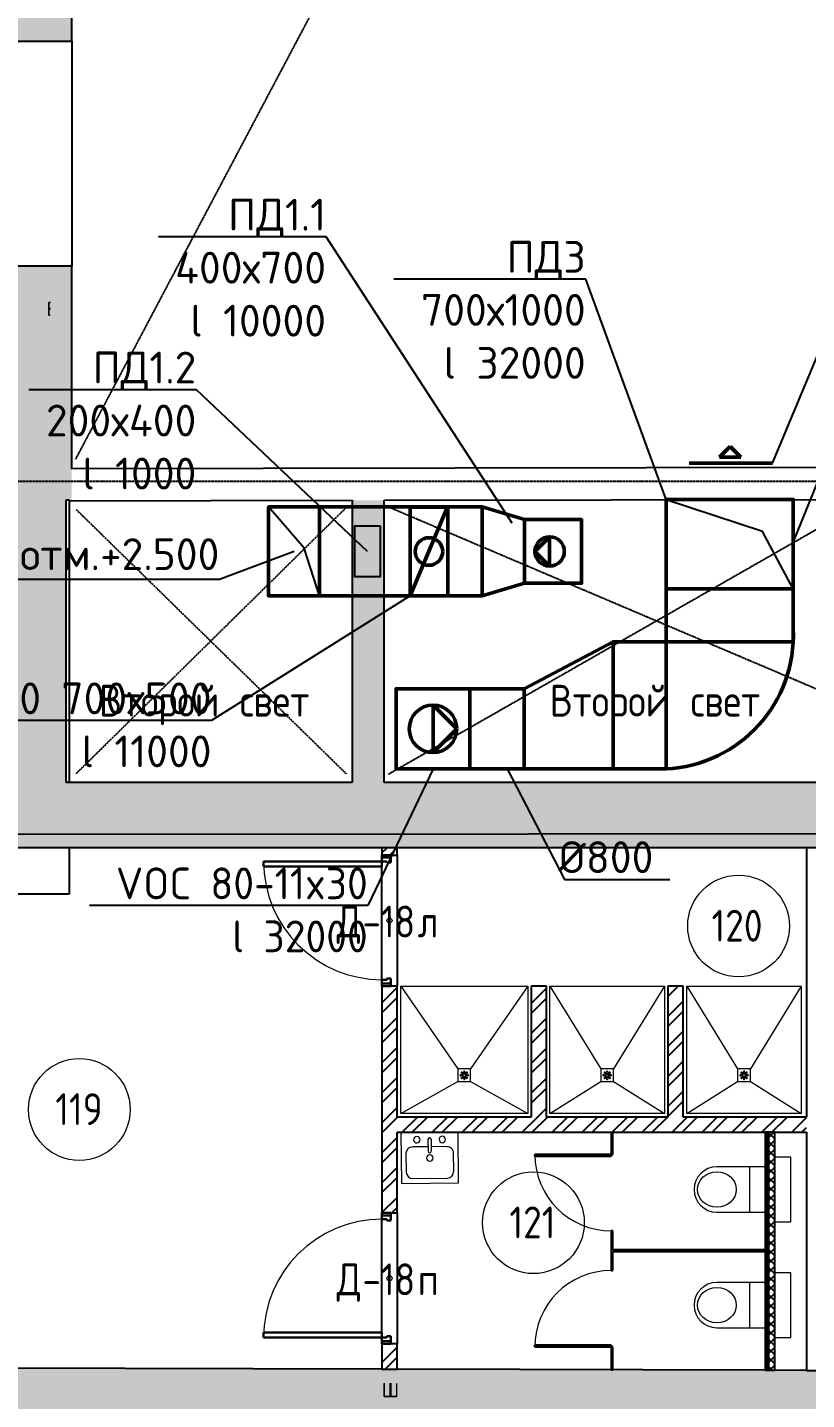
# Model space of a CAD drawing. Header units: millimetres. Extents: x -33838 to 476301, y -41806 to 120107.
# Drawn here: x 18618 to 24746, y 13336 to 24124 of the extents above; entities that cross this region are included whole.
import ezdxf
from ezdxf import colors
from ezdxf.entities.mleader import LeaderData, LeaderLine
from ezdxf.math import Vec2, Vec3

# ---------------------------------------------------------------- set-up
doc = ezdxf.new("R2010")
doc.units = ezdxf.units.MM
for name, pattern in [('ADSK_Линия сетки', [25, 20, -2.5, 0, -2.5]), ('ADSK_Сверху', [4.5, 3, -1.5]), ('ADSK_Снесено', [4.5, 3, -1.5])]:
    doc.linetypes.add(name, pattern=pattern)
for name, color, linetype, lineweight in [('Аннотация', 7, 'Continuous', 9), ('Двери', 251, 'Continuous', 18), ('Каркас', 7, 'Continuous', 18), ('Марки дверей', 7, 'Continuous', 20), ('Марки помещений', 7, 'Continuous', 20), ('ПОДПОР', 1, 'Continuous', 50), ('Сантехника', 251, 'Continuous', 18), ('Сантехническое оборудование', 251, 'Continuous', 9)]:
    doc.layers.add(name, color=color, linetype=linetype, lineweight=lineweight)
for name, color, linetype, lineweight, true_color in [('Линии', 7, 'Continuous', 9, 0x00a600), ('Обобщенные модели', 5, 'Continuous', 18, 0x0000ff), ('Стены внутренние', 5, 'Continuous', 18, 0x0000ff), ('Стены наружные', 1, 'ADSK_Снесено', 18, 0xff0000), ('Стены штриховка', 5, 'Continuous', 18, 0x0000ff)]:
    doc.layers.add(name, color=color, linetype=linetype, lineweight=lineweight, true_color=true_color)
doc.styles.add('GOST Common_2', font='GOST Common_0.ttf', dxfattribs={"width": 0.9, "height": 250})
doc.styles.add('ISOCPEUR', font='isocpeur.ttf', dxfattribs={"height": 250})
pattern_1 = [(45, (0, 0), (-117.8655, 117.8655), []), (45, (78.58, 0), (-117.8655, 117.8655), [])]
pattern_2 = [(45, (0, 0), (-70.71068, 70.71068), [])]

# ---------------------------------------------------------------- blocks, each defined once
blk = doc.blocks.new('Типовая двутавровая балка _АСТО 20-93_ Балки - 100х200мм-838559-01 План 1-го этажа маркировочный')
at = {"layer": 'Каркас', "color": 253, "linetype": 'ADSK_Сверху', "true_color": 0xaaaaaa}
for p, q in [((-6104, 50), (-6104, -50)), ((-6104, 50), (-6091, 50)), ((-6091, 3), (-6104, 3)), ((-6091, -3), (-6104, -3)), ((-6104, -50), (-6092, -50))]:
    blk.add_line(p, q, dxfattribs=at)
at = {"layer": 'Каркас', "color": 9, "linetype": 'ADSK_Сверху', "true_color": 0xb9b9b9}
for p, q in [((-6104, 3), (-6104, 50)), ((-6104, 50), (-6091, 50)), ((-6104, -50), (-6104, -3)), ((-6104, -50), (-6092, -50))]:
    blk.add_line(p, q, dxfattribs=at)
at = {"layer": 'Каркас', "color": 253, "linetype": 'ADSK_Сверху', "true_color": 0xb2b2b2}
for p, q in [((-6104, 50), (-6104, 15)), ((-6104, 15), (-6104, 50)), ((-6091, 50), (-6104, 50)), ((-6104, 50), (-6091, 50)), ((-6104, 3), (-6104, 15)), ((-6104, 3), (-6104, 15)), ((-6104, -3), (-6104, 3)), ((-6104, -15), (-6104, -3)), ((-6104, -15), (-6104, -3)), ((-6104, -50), (-6104, -15)), ((-6104, -15), (-6104, -50)), ((-6104, -50), (-6092, -50)), ((-6104, -50), (-6092, -50))]:
    blk.add_line(p, q, dxfattribs=at)
blk = doc.blocks.new('Типовая двутавровая балка _АСТО 20-93_ Балки - 100х200мм-839460-01 План 1-го этажа маркировочный')
at = {"layer": 'Каркас', "color": 253, "linetype": 'ADSK_Сверху', "true_color": 0xaaaaaa}
for p, q in [((-2170, 50), (-2170, -50)), ((-2170, 50), (-2065, 50)), ((-2065, 3), (-2170, 3)), ((-2065, -3), (-2170, -3)), ((-2170, -50), (-2065, -50))]:
    blk.add_line(p, q, dxfattribs=at)
at = {"layer": 'Каркас', "color": 9, "linetype": 'ADSK_Сверху', "true_color": 0xb9b9b9}
for p, q in [((-2170, 3), (-2170, 50)), ((-2170, 50), (-2065, 50)), ((-2170, -50), (-2170, -3)), ((-2170, -50), (-2065, -50))]:
    blk.add_line(p, q, dxfattribs=at)
at = {"layer": 'Каркас', "color": 253, "linetype": 'ADSK_Сверху', "true_color": 0xb2b2b2}
for p, q in [((-2170, 50), (-2170, 15)), ((-2170, 15), (-2170, 50)), ((-2065, 50), (-2170, 50)), ((-2170, 50), (-2065, 50)), ((-2170, 3), (-2170, 15)), ((-2170, 3), (-2170, 15)), ((-2170, -3), (-2170, 3)), ((-2170, -15), (-2170, -3)), ((-2170, -15), (-2170, -3)), ((-2170, -50), (-2170, -15)), ((-2170, -15), (-2170, -50)), ((-2170, -50), (-2065, -50)), ((-2170, -50), (-2065, -50))]:
    blk.add_line(p, q, dxfattribs=at)
blk = doc.blocks.new('AC_Дверь_Однопольная - Д-18п 1030х2200h-2319666-01 План 1-го этажа маркировочный')
at = {"layer": 'Двери', "lineweight": 30}
for p, q in [((-465, 990), (-425, 990)), ((-465, 60), (-465, 990)), ((-425, 990), (-425, 60)), ((-515, 60), (-495, 60)), ((-515, -10), (-515, 60)), ((-495, 60), (-465, 60)), ((-495, -10), (-495, 60)), ((-495, 60), (-495, -10)), ((-425, 60), (-465, 60)), ((-465, 60), (-465, 20)), ((-465, 20), (-455, 20)), ((-455, 20), (-455, -10)), ((455, 20), (465, 20)), ((455, -10), (455, 20)), ((465, 60), (495, 60)), ((465, 20), (465, 60)), ((495, 60), (495, -10)), ((495, 60), (515, 60)), ((495, -10), (495, 60)), ((515, 60), (515, -10)), ((-495, -10), (-515, -10)), ((-455, -10), (-495, -10)), ((495, -10), (455, -10)), ((515, -10), (495, -10))]:
    blk.add_line(p, q, dxfattribs=at)
at = {"layer": 'Двери'}
blk.add_arc((-465, 60), 930, 0, 90, dxfattribs=at)
blk = doc.blocks.new('AC_Дверь_Однопольная - Д-18л 1030х2200h-2319665-01 План 1-го этажа маркировочный')
at = {"layer": 'Двери', "lineweight": 30}
for p, q in [((465, 990), (425, 990)), ((425, 990), (425, 60)), ((465, 60), (465, 990)), ((-495, 60), (-515, 60)), ((-515, 60), (-515, -10)), ((-465, 60), (-495, 60)), ((-495, 60), (-495, -10)), ((-495, -10), (-495, 60)), ((-465, 20), (-465, 60)), ((-455, 20), (-465, 20)), ((-455, -10), (-455, 20)), ((425, 60), (465, 60)), ((465, 20), (455, 20)), ((455, 20), (455, -10)), ((495, 60), (465, 60)), ((465, 60), (465, 20)), ((495, -10), (495, 60)), ((515, 60), (495, 60)), ((495, 60), (495, -10)), ((515, -10), (515, 60)), ((-515, -10), (-495, -10)), ((-495, -10), (-455, -10)), ((455, -10), (495, -10)), ((495, -10), (515, -10))]:
    blk.add_line(p, q, dxfattribs=at)
at = {"layer": 'Двери'}
blk.add_arc((465, 60), 930, 90, 180, dxfattribs=at)
blk = doc.blocks.new('Туалет подвесной-Moderna R-Laufen - 000 White-2284892-01 План 1-го этажа маркировочный')
at = {"layer": 'Обобщенные модели'}
for p, q in [((-53, 419), (-53, 47)), ((303, 47), (303, 419)), ((-43, 158), (293, 158))]:
    blk.add_line(p, q, dxfattribs=at)
for centre, radius, start, end in [((125, 419), 178, 360, 180), ((-43, 168), 9.89, 180, 270), ((293, 168), 9.89, 270, 360), ((-43, 47), 9.89, 180, 270), ((293, 47), 9.89, 270, 360)]:
    blk.add_arc(centre, radius, start, end, dxfattribs=at)
blk.add_ellipse((125, 418), major_axis=(0, 152), ratio=0.916517, dxfattribs=at)
at = {"layer": 'Сантехника'}
for p, q in [((-130, -38), (-130, -163)), ((380, -163), (380, -38)), ((-130, -163), (380, -163))]:
    blk.add_line(p, q, dxfattribs=at)
blk = doc.blocks.new('Дверь-Одинарная-Панель - 600 x 2150 мм с_у-1872435-01 План 1-го этажа маркировочный')
at = {"layer": 'Двери', "lineweight": 30}
for p, q in [((300, 606), (288, 606)), ((288, 606), (288, 6)), ((300, 6), (300, 606)), ((288, 6), (300, 6))]:
    blk.add_line(p, q, dxfattribs=at)
at = {"layer": 'Двери'}
blk.add_arc((300, 6), 600, 90, 180, dxfattribs=at)
blk = doc.blocks.new('Дверь-Одинарная-Панель - 600 x 2150 мм с_у-1872436-01 План 1-го этажа маркировочный')
at = {"layer": 'Двери', "lineweight": 30}
for p, q in [((288, -6), (300, -6)), ((288, -606), (288, -6)), ((300, -6), (300, -606)), ((300, -606), (288, -606))]:
    blk.add_line(p, q, dxfattribs=at)
at = {"layer": 'Двери'}
blk.add_arc((300, -6), 600, 180, 270, dxfattribs=at)
blk = doc.blocks.new('4-slope_shower_with_drain_2858 - 4-slope_shower_with_drain_2858-2158050-01 План 1-го этажа маркировочный')
at = {"layer": 'Сантехническое оборудование'}
for p, q in [((-450, -300), (-450, 700)), ((-450, 700), (450, 700)), ((-450, 700), (-50, 50)), ((450, 700), (50, 50)), ((450, 700), (450, -300)), ((50, 50), (-50, 50)), ((-50, 50), (-50, -50)), ((-28, 5), (-11, 2)), ((-9, 6), (-23, 16)), ((-16, 23), (-6, 9)), ((-2, 11), (-5, 28)), ((5, 28), (2, 11)), ((6, 9), (16, 23)), ((23, 16), (9, 6)), ((11, 2), (28, 5)), ((50, -50), (50, 50)), ((-450, -300), (-50, -50)), ((-50, -50), (50, -50)), ((-11, -2), (-28, -5)), ((-23, -16), (-9, -6)), ((-6, -9), (-16, -23)), ((-5, -28), (-2, -11)), ((2, -11), (5, -28)), ((16, -23), (6, -9)), ((9, -6), (23, -16)), ((28, -5), (11, -2)), ((50, -50), (450, -300)), ((450, -300), (-450, -300))]:
    blk.add_line(p, q, dxfattribs=at)
for centre, radius, start, end in [((-29, 0), 5, 80, 280), ((-20, 20), 5, 35, 235), ((-12, 0), 2.19, 297.4259, 62.5741), ((-12, 0), 2.19, 6.9527, 62.5741), ((-8, 8), 2.19, 252.4259, 17.5741), ((-8, 8), 2.19, 252.4259, 294.142), ((-8, 8), 2.19, 335.858, 17.5741), ((0, 29), 5, 350, 190), ((0, 12), 2.19, 207.4259, 332.5741), ((0, 12), 2.19, 207.4259, 332.5741), ((8, 8), 2.19, 162.4259, 287.5741), ((8, 8), 2.19, 162.4259, 204.142), ((8, 8), 2.19, 231.9527, 287.5741), ((12, 0), 2.19, 117.4259, 242.5741), ((12, 0), 2.19, 117.4259, 173.0473), ((20, 20), 5, 305, 145), ((29, 0), 5, 260, 100), ((-20, -20), 5, 125, 325), ((-12, 0), 2.19, 297.4259, 353.0473), ((-8, -8), 2.19, 342.4259, 107.5741), ((-8, -8), 2.19, 65.858, 107.5741), ((-8, -8), 2.19, 342.4259, 38.0473), ((0, -29), 5, 170, 10), ((0, -12), 2.19, 27.4259, 152.5741), ((0, -12), 2.19, 27.4259, 152.5741), ((8, -8), 2.19, 72.4259, 197.5741), ((8, -8), 2.19, 155.858, 197.5741), ((8, -8), 2.19, 72.4259, 114.142), ((12, 0), 2.19, 186.9527, 242.5741), ((20, -20), 5, 215, 55)]:
    blk.add_arc(centre, radius, start, end, dxfattribs=at)
blk = doc.blocks.new('4-slope_shower_with_drain_2858 - 4-slope_shower_with_drain_2858-V218-01 План 1-го этажа маркировочный')
at = {"layer": 'Сантехническое оборудование'}
for p, q in [((-450, -300), (-450, 700)), ((-450, 700), (450, 700)), ((-450, 700), (-50, 50)), ((450, 700), (50, 50)), ((450, 700), (450, -300)), ((50, 50), (-50, 50)), ((-50, 50), (-50, -50)), ((-28, 5), (-11, 2)), ((-9, 6), (-23, 16)), ((-16, 23), (-6, 9)), ((-2, 11), (-5, 28)), ((5, 28), (2, 11)), ((6, 9), (16, 23)), ((23, 16), (9, 6)), ((11, 2), (28, 5)), ((50, -50), (50, 50)), ((-450, -300), (-50, -50)), ((-50, -50), (50, -50)), ((-11, -2), (-28, -5)), ((-23, -16), (-9, -6)), ((-6, -9), (-16, -23)), ((-5, -28), (-2, -11)), ((2, -11), (5, -28)), ((16, -23), (6, -9)), ((9, -6), (23, -16)), ((28, -5), (11, -2)), ((50, -50), (450, -300)), ((450, -300), (-450, -300))]:
    blk.add_line(p, q, dxfattribs=at)
for centre, radius, start, end in [((-29, 0), 5, 80, 280), ((-20, 20), 5, 35, 235), ((-12, 0), 2.19, 297.4259, 62.5741), ((-12, 0), 2.19, 6.9527, 62.5741), ((-8, 8), 2.19, 252.4259, 17.5741), ((-8, 8), 2.19, 252.4259, 294.142), ((-8, 8), 2.19, 335.858, 17.5741), ((0, 29), 5, 350, 190), ((0, 12), 2.19, 207.4259, 332.5741), ((0, 12), 2.19, 207.4259, 332.5741), ((8, 8), 2.19, 162.4259, 287.5741), ((8, 8), 2.19, 162.4259, 204.142), ((8, 8), 2.19, 231.9527, 287.5741), ((12, 0), 2.19, 117.4259, 242.5741), ((12, 0), 2.19, 117.4259, 173.0473), ((20, 20), 5, 305, 145), ((29, 0), 5, 260, 100), ((-20, -20), 5, 125, 325), ((-12, 0), 2.19, 297.4259, 353.0473), ((-8, -8), 2.19, 342.4259, 107.5741), ((-8, -8), 2.19, 65.858, 107.5741), ((-8, -8), 2.19, 342.4259, 38.0473), ((0, -29), 5, 170, 10), ((0, -12), 2.19, 27.4259, 152.5741), ((0, -12), 2.19, 27.4259, 152.5741), ((8, -8), 2.19, 72.4259, 197.5741), ((8, -8), 2.19, 155.858, 197.5741), ((8, -8), 2.19, 72.4259, 114.142), ((12, 0), 2.19, 186.9527, 242.5741), ((20, -20), 5, 215, 55)]:
    blk.add_arc(centre, radius, start, end, dxfattribs=at)
blk = doc.blocks.new('4-slope_shower_with_drain_2858 - 1000х1000-2158051-01 План 1-го этажа маркировочный')
at = {"layer": 'Сантехническое оборудование'}
for p, q in [((-500, -300), (-500, 700)), ((-500, 700), (500, 700)), ((-500, 700), (-50, 50)), ((500, 700), (50, 50)), ((500, 700), (500, -300)), ((50, 50), (-50, 50)), ((-50, 50), (-50, -50)), ((-28, 5), (-11, 2)), ((-9, 6), (-23, 16)), ((-16, 23), (-6, 9)), ((-2, 11), (-5, 28)), ((5, 28), (2, 11)), ((6, 9), (16, 23)), ((23, 16), (9, 6)), ((11, 2), (28, 5)), ((50, -50), (50, 50)), ((-500, -300), (-50, -50)), ((-50, -50), (50, -50)), ((-11, -2), (-28, -5)), ((-23, -16), (-9, -6)), ((-6, -9), (-16, -23)), ((-5, -28), (-2, -11)), ((2, -11), (5, -28)), ((16, -23), (6, -9)), ((9, -6), (23, -16)), ((28, -5), (11, -2)), ((50, -50), (500, -300)), ((500, -300), (-500, -300))]:
    blk.add_line(p, q, dxfattribs=at)
for centre, radius, start, end in [((-29, 0), 5, 80, 280), ((-20, 20), 5, 35, 235), ((-12, 0), 2.19, 297.4259, 62.5741), ((-12, 0), 2.19, 6.9527, 62.5741), ((-8, 8), 2.19, 252.4259, 17.5741), ((-8, 8), 2.19, 252.4259, 294.142), ((-8, 8), 2.19, 335.858, 17.5741), ((0, 29), 5, 350, 190), ((0, 12), 2.19, 207.4259, 332.5741), ((0, 12), 2.19, 207.4259, 332.5741), ((8, 8), 2.19, 162.4259, 287.5741), ((8, 8), 2.19, 162.4259, 204.142), ((8, 8), 2.19, 231.9527, 287.5741), ((12, 0), 2.19, 117.4259, 242.5741), ((12, 0), 2.19, 117.4259, 173.0473), ((20, 20), 5, 305, 145), ((29, 0), 5, 260, 100), ((-20, -20), 5, 125, 325), ((-12, 0), 2.19, 297.4259, 353.0473), ((-8, -8), 2.19, 342.4259, 107.5741), ((-8, -8), 2.19, 65.858, 107.5741), ((-8, -8), 2.19, 342.4259, 38.0473), ((0, -29), 5, 170, 10), ((0, -12), 2.19, 27.4259, 152.5741), ((0, -12), 2.19, 27.4259, 152.5741), ((8, -8), 2.19, 72.4259, 197.5741), ((8, -8), 2.19, 155.858, 197.5741), ((8, -8), 2.19, 72.4259, 114.142), ((12, 0), 2.19, 186.9527, 242.5741), ((20, -20), 5, 215, 55)]:
    blk.add_arc(centre, radius, start, end, dxfattribs=at)
blk = doc.blocks.new('ADSK_Марка_Помещение_ОдноЗначение - Номер-247393-01 План 1-го этажа маркировочный')
at = {"layer": 'Марки помещений'}
blk.add_circle((0, 0), 4, dxfattribs=at)
blk = doc.blocks.new('ADSK_Марка_Дверь - Марка типа и комментарии-2020407-01 План 1-го этажа маркировочный')
at = {"layer": 'Марки дверей', "lineweight": 9}
blk.add_circle((0, 0), 0.2, dxfattribs=at)
blk = doc.blocks.new('Кухонная мойка-Одиночная - 450 x 400 мм-1905995-01 План 1-го этажа маркировочный')
at = {"layer": 'Сантехника'}
for p, q in [((241, 202), (-209, 202)), ((-209, 202), (-209, -198)), ((3, 145), (3, 53)), ((28, 145), (28, 53)), ((241, -198), (241, 202)), ((-171, 37), (-171, -109)), ((3, 88), (-120, 88)), ((152, 88), (28, 88)), ((203, -109), (203, 37)), ((-209, -198), (241, -198)), ((-120, -160), (152, -160))]:
    blk.add_line(p, q, dxfattribs=at)
for centre, radius, start, end in [((-84, 145), 25.4, 360, 180), ((-84, 145), 25.4, 180, 360), ((16, 145), 12.7, 360, 180), ((116, 145), 25.4, 360, 180), ((116, 145), 25.4, 180, 360), ((-120, 37), 50.8, 90, 180), ((16, 0), 25.4, 360, 180), ((16, 0), 25.4, 180, 0), ((16, 53), 12.7, 180, 0), ((152, 37), 50.8, 360, 90), ((-120, -109), 50.8, 180, 270), ((152, -109), 50.8, 270, 0)]:
    blk.add_arc(centre, radius, start, end, dxfattribs=at)

msp = doc.modelspace()

# ---------------------------------------------------------------- hatches: boundary and pattern name
at = {"layer": 'Стены внутренние', "lineweight": 25, "true_color": 0x636466}
for points in [[(18882.75556, 17676.95895), (18922.83564, 17676.95895), (18922.83564, 20408.63165), (18412.83564, 20408.63165), (18413.46759, 17676.95895), (18421.78604, 17676.95895)], [(21423.02879, 18186.95895), (21423.02879, 20406.85887), (21173.02879, 20406.41264), (21173.02879, 18186.95895)], [(30030.09472, 17676.95895), (30842.35512, 17676.95895), (30842.35512, 18186.95895), (18922.83564, 18186.95895), (18922.83564, 17676.95895), (28915.36081, 17676.95895)], [(33079.61094, 13030.93279), (33081.07906, 13540.93068), (16805.21333, 13587.78387), (16803.74521, 13077.78598), (32259.56256, 13033.29346)]]:
    msp.add_hatch(color=251, dxfattribs=at).paths.add_polyline_path(points)
h = msp.add_hatch(dxfattribs=at)
h.set_pattern_fill('FP_2', color=251, style=0, pattern_type=2)
h.set_pattern_definition(pattern_1)
h.paths.add_polyline_path([(21525.79345, 13574.19477), (21525.79345, 13774.03733), (21405.79345, 13774.03733), (21405.79345, 13574.54022)])
h.paths.add_polyline_path([(21525.79345, 14804.03733), (21525.79345, 16587.16775), (21405.79345, 16587.16775), (21405.79345, 14804.03733), (21475.79345, 14804.03733)])
h.paths.add_polyline_path([(21525.79345, 17617.16775), (21525.79345, 17676.95895), (21405.79345, 17676.95895), (21405.79345, 17617.16775), (21475.79345, 17617.16775)])
h = msp.add_hatch(dxfattribs=at)
h.set_pattern_fill('FP_2', color=251, style=0, pattern_type=2)
h.set_pattern_definition(pattern_1)
h.paths.add_polyline_path([(22699.79345, 15557.29275), (22699.79345, 16585.29275), (22579.79345, 16585.29275), (22579.79345, 15557.29275)])
h = msp.add_hatch(dxfattribs=at)
h.set_pattern_fill('FP_2', color=251, style=0, pattern_type=2)
h.set_pattern_definition(pattern_1)
h.paths.add_polyline_path([(23775.79345, 15557.29275), (23775.79345, 16585.29275), (23655.79345, 16585.29275), (23655.79345, 15557.29275)])
h = msp.add_hatch(dxfattribs=at)
h.set_pattern_fill('FP_2', color=251, style=0, pattern_type=2)
h.set_pattern_definition(pattern_1)
h.paths.add_polyline_path([(24745.79345, 15437.29275), (24745.79345, 15557.29275), (21525.79345, 15557.29275), (21525.79345, 15437.29275), (24703.79345, 15437.29275)])
h = msp.add_hatch(dxfattribs=at)
h.set_pattern_fill('FP_1', color=251, style=0, pattern_type=2)
h.set_pattern_definition(pattern_2)
h.paths.add_polyline_path([(23220.79345, 13569.31539), (23220.79345, 13750.29275), (23208.79345, 13750.29275), (23208.79345, 13569.34994)])
h.paths.add_polyline_path([(23220.79345, 14350.29275), (23220.79345, 14662.29275), (23208.79345, 14662.29275), (23208.79345, 14350.29275)])
h.paths.add_polyline_path([(23220.79345, 15262.29275), (23220.79345, 15437.29275), (23208.79345, 15437.29275), (23208.79345, 15262.29275)])
h = msp.add_hatch(dxfattribs=at)
h.set_pattern_fill('FP_4', color=251, style=0, pattern_type=2)
h.set_pattern_definition([(45, (0, 0), (-35.35534, 35.35534), []), (135, (0, 0), (-35.35534, -35.35534), [])])
h.paths.add_polyline_path([(24495.79345, 13565.64506), (24495.79345, 15437.29275), (24445.79345, 15437.29275), (24445.79345, 13565.789), (24456.42514, 13565.75839)])
h = msp.add_hatch(dxfattribs=at)
h.set_pattern_fill('FP_1', color=251, style=0, pattern_type=2)
h.set_pattern_definition(pattern_2)
h.paths.add_polyline_path([(24276.11637, 14500.29275), (24420.79345, 14500.29275), (24420.79345, 14512.29275), (23220.79345, 14512.29275), (23220.79345, 14500.29275), (24174.84552, 14500.29275)])
at = {"layer": 'Стены наружные', "linetype": 'Continuous', "lineweight": 25, "true_color": 0x636466}
h = msp.add_hatch(color=251, dxfattribs=at)
h.paths.add_polyline_path([(18455.83536, 20408.63165), (18965.83536, 20408.63165), (18965.83536, 22247.07028), (18455.83536, 22247.07028), (18455.83536, 20652.47335)])
h.paths.add_polyline_path([(18882.75556, 24017.07028), (18965.83536, 24017.07028), (18965.83536, 25289.20755), (18455.83536, 25289.20755), (18455.83536, 24017.07028)])
h.paths.add_polyline_path([(18455.83536, 27059.20755), (18965.83536, 27059.20755), (18965.83536, 28334.13742), (18455.83536, 28334.13742), (18455.83536, 27100.04704)])
h.paths.add_polyline_path([(18882.75556, 30104.13742), (18965.83536, 30104.13742), (18965.83536, 31381.18655), (18455.83536, 31381.18655), (18455.83536, 30104.13742)])
h.paths.add_polyline_path([(18455.83536, 33151.18655), (18965.83536, 33151.18655), (18965.83536, 34431.1553), (18455.83536, 34431.1553), (18455.83536, 33474.19606)])
h.paths.add_polyline_path([(18965.83536, 36201.1553), (18965.83536, 37474.16835), (18455.83536, 37474.16835), (18455.83536, 36201.1553), (18882.75556, 36201.1553)])
h.paths.add_polyline_path([(18882.75556, 39244.16835), (18965.83536, 39244.16835), (18965.83536, 40490.18482), (18455.83536, 40490.18482), (18455.83536, 39244.16835)])
h.paths.add_polyline_path([(18882.75556, 42260.18482), (18965.83536, 42260.18482), (18965.83536, 43015.12698), (18455.83536, 43015.12698), (18455.83536, 42260.18482)])

# ---------------------------------------------------------------- linework, layer by layer
at = {"linetype": 'ADSK_Линия сетки', "lineweight": 25}
msp.add_line((-11086.22475, 20556.78828), (57141.71826, 20556.78828), dxfattribs=at)
at = {"color": 251, "lineweight": 25, "true_color": 0x636466}
msp.add_lwpolyline([(11305.23612, 20918.63165), (11305.23612, 17842.18437), (18515.92029, 17781.12051), (38729.7038, 17793.79848), (38729.7038, 20934.05859), (31317.01602, 20934.05859), (31317.01602, 43525.12698), (18455.83536, 43525.12698), (18455.83536, 20918.63165), (11305.23612, 20918.63165)], dxfattribs=at)
at = {"layer": 'Линии', "color": 251, "linetype": 'ADSK_Сверху', "lineweight": 25, "true_color": 0x636466}
for p, q in [((18997.83536, 20729.56461), (30775.01602, 42983.12698)), ((18997.51496, 20337.63536), (21126.93225, 18254.63165)), ((21132.9966, 20356.77693), (18998.63908, 18254.63165)), ((21456.97162, 18253.44798), (25179.86201, 20382.09589)), ((21462.9877, 20353.06048), (26421.67219, 18244.81786))]:
    msp.add_line(p, q, dxfattribs=at)
at = {"layer": 'Линии', "color": 251, "lineweight": 25, "true_color": 0x636466}
for p, q in [((18945.3158, 20408.63165), (18945.3158, 18186.95895)), ((18945.3158, 17676.95895), (18945.3158, 17310.21797)), ((18945.3158, 17310.21797), (18045.3158, 17310.21797))]:
    msp.add_line(p, q, dxfattribs=at)
at = {"layer": 'ПОДПОР'}
for p, q in [((24145.17947, 20829.39143), (24061.07046, 20745.28242)), ((24229.28848, 20745.28242), (24145.17947, 20829.39143)), ((24061.07046, 20745.28242), (24229.28848, 20745.28242)), ((23821.66168, 20697.71717), (24478.17474, 20697.71717)), ((21921.82839, 20354.41852), (21627.02594, 19654.41852)), ((22724.9315, 20119.83548), (22609.51454, 20004.41852)), ((22724.9315, 19889.00155), (22724.9315, 20119.83548)), ((22609.51454, 20004.41852), (22724.9315, 19889.00155)), ((23640.66267, 19710.81719), (24640.66267, 19710.81719)), ((21807.76593, 18796.39555), (21994.51248, 18609.649)), ((21807.76593, 18422.90245), (21807.76593, 18796.39555)), ((21994.51248, 18609.649), (21807.76593, 18422.90245))]:
    msp.add_line(p, q, dxfattribs=at)
at = {"layer": 'ПОДПОР', "lineweight": 25}
for p, q in [((24399.68143, 20160.28395), (23640.66267, 20410.81719)), ((20793.36676, 20030.58536), (20515.00764, 20354.41852)), ((24640.66267, 19710.81719), (24399.68143, 20160.28395)), ((20915.00764, 19654.41852), (20793.36676, 20030.58536))]:
    msp.add_line(p, q, dxfattribs=at)
at = {"layer": 'ПОДПОР'}
for points in [[(24640.66267, 20413.44876), (23640.66267, 20413.44876), (23640.66267, 19294.649), (24640.66267, 19294.649)], [(24640.66267, 19710.81719), (23640.66267, 19710.81719), (23640.66267, 20413.44876), (24640.66267, 20413.44876)], [(20915.00764, 20354.41852), (20915.00764, 19654.41852), (20515.00764, 19654.41852), (20515.00764, 20354.41852)], [(20915.00764, 20354.41852), (22194.7305, 20354.41852), (22194.7305, 19654.41852), (20915.00764, 19654.41852)], [(21924.06174, 20353.06048), (21627.02594, 20353.06048), (21627.02594, 19654.41852), (21924.06174, 19654.41852)], [(22194.7305, 19654.41852), (22526.24987, 19754.41852), (22526.24987, 20254.41852), (22194.7305, 20354.41852)], [(22526.24987, 20254.41852), (22976.24987, 20254.41852), (22976.24987, 19754.41852), (22526.24987, 19754.41852)], [(23224.28548, 18294.649), (22523.72424, 18294.649), (22523.72424, 18924.649), (23224.28548, 19294.649)], [(23224.28548, 18294.649), (23224.28548, 19294.649), (23640.66267, 19294.649), (23640.66267, 18294.649)], [(22097.76593, 18924.649), (21517.76593, 18924.649), (21517.76593, 18294.649), (22097.76593, 18294.649)], [(22097.76593, 18924.649), (22523.72424, 18924.649), (22523.72424, 18294.649), (22097.76593, 18294.649)]]:
    msp.add_lwpolyline(points, close=True, dxfattribs=at)
at = {"layer": 'ПОДПОР', "lineweight": 25}
msp.add_lwpolyline([(21391.6005, 20204.41852), (21391.6005, 19804.41852), (21191.6005, 19804.41852), (21191.6005, 20204.41852)], close=True, dxfattribs=at)
at = {"layer": 'ПОДПОР'}
for centre, radius in [((21775.54384, 20003.7395), 108.58878), ((22724.9315, 20004.41852), 115.41696), ((21807.76593, 18609.649), 186.74655)]:
    msp.add_circle(centre, radius, dxfattribs=at)
msp.add_arc((23590.41393, 19344.89774), 1051.45012, 272.739205374, 2.739205374, dxfattribs=at)
at = {"layer": 'Стены внутренние', "color": 251, "lineweight": 25, "true_color": 0x636466}
for p, q in [((30826.79287, 20673.64432), (18965.83536, 20652.47335)), ((18922.83564, 18186.95895), (18922.83564, 20408.63165)), ((18945.52786, 20408.63165), (18945.53892, 20402.43673)), ((18945.53892, 20402.43673), (21173.02879, 20406.41264)), ((21173.02879, 20406.41264), (21173.02879, 18186.95895)), ((21423.02879, 20406.85887), (26459.98912, 20415.84949)), ((21423.02879, 18186.95895), (21423.02879, 20406.85887)), ((21173.02879, 18186.95895), (18922.83564, 18186.95895)), ((26459.98912, 18186.95895), (21423.02879, 18186.95895)), ((18412.83564, 17676.95895), (31352.35512, 17676.95895)), ((21405.79345, 17676.95895), (21405.79345, 17617.16775)), ((21475.79345, 17617.16775), (21525.79345, 17617.16775)), ((21525.79345, 17617.16775), (21525.79345, 17676.95895)), ((21525.79345, 17617.16775), (21525.79345, 16587.16775)), ((24745.79345, 17676.95895), (24745.79345, 15557.29275)), ((21405.79345, 16637.16775), (21405.79345, 17527.16775)), ((21405.79345, 16587.16775), (21405.79345, 14804.03733)), ((21525.79345, 16587.16775), (21475.79345, 16587.16775)), ((21525.79345, 15557.29275), (21525.79345, 16587.16775)), ((22579.79345, 16585.29275), (22579.79345, 15557.29275)), ((22699.79345, 16585.29275), (22579.79345, 16585.29275)), ((22699.79345, 15557.29275), (22699.79345, 16585.29275)), ((23655.79345, 16585.29275), (23655.79345, 15557.29275)), ((23775.79345, 16585.29275), (23655.79345, 16585.29275)), ((23775.79345, 15557.29275), (23775.79345, 16585.29275)), ((22579.79345, 15557.29275), (21525.79345, 15557.29275)), ((23655.79345, 15557.29275), (22699.79345, 15557.29275)), ((24745.79345, 15557.29275), (23775.79345, 15557.29275)), ((21525.79345, 14804.03733), (21525.79345, 15437.29275)), ((21525.79345, 15437.29275), (24420.79345, 15437.29275)), ((23208.79345, 15437.29275), (23208.79345, 15262.29275)), ((23220.79345, 15262.29275), (23220.79345, 15437.29275)), ((24420.79345, 15437.29275), (24420.79345, 13565.86096)), ((24495.79345, 13565.64506), (24495.79345, 15437.29275)), ((24495.79345, 15437.29275), (24745.79345, 15437.29275)), ((24745.79345, 15437.29275), (24745.79345, 13564.92539)), ((23208.79345, 15262.29275), (23220.79345, 15262.29275)), ((21475.79345, 14804.03733), (21525.79345, 14804.03733)), ((21525.79345, 14804.03733), (21525.79345, 13774.03733)), ((21405.79345, 13864.03733), (21405.79345, 14754.03733)), ((23220.79345, 14662.29275), (23208.79345, 14662.29275)), ((23208.79345, 14662.29275), (23208.79345, 14350.29275)), ((23220.79345, 14512.29275), (23220.79345, 14662.29275)), ((24420.79345, 14512.29275), (23220.79345, 14512.29275)), ((23220.79345, 14350.29275), (23220.79345, 14500.29275)), ((23220.79345, 14500.29275), (24420.79345, 14500.29275)), ((23208.79345, 14350.29275), (23220.79345, 14350.29275)), ((21405.79345, 13774.03733), (21405.79345, 13574.54022)), ((21525.79345, 13774.03733), (21475.79345, 13774.03733)), ((21525.79345, 13574.19477), (21525.79345, 13774.03733)), ((23220.79345, 13750.29275), (23208.79345, 13750.29275)), ((23208.79345, 13750.29275), (23208.79345, 13569.30964)), ((23220.79345, 13569.30964), (23220.79345, 13750.29275)), ((21405.79345, 13574.54022), (16570.07115, 13588.46077)), ((21405.79345, 13574.54022), (21525.79345, 13574.19477)), ((24420.79345, 13565.86096), (21525.79345, 13574.19477)), ((23208.79345, 13569.30964), (23220.79345, 13569.30964)), ((24420.79345, 13565.86096), (24444.79345, 13565.79188)), ((24445.79345, 13565.789), (24495.79345, 13565.64506)), ((24745.79345, 13564.92539), (24495.79345, 13565.64506)), ((24745.79345, 13564.92539), (24865.79345, 13564.57995))]:
    msp.add_line(p, q, dxfattribs=at)
at = {"layer": 'Стены наружные', "color": 251, "linetype": 'Continuous', "lineweight": 25, "true_color": 0x636466}
for p, q in [((18965.83536, 24017.07028), (18965.83536, 25289.20755)), ((18455.83536, 24017.07028), (18965.83536, 24017.07028)), ((18965.83536, 24017.07028), (18965.83536, 22247.07028)), ((18965.83536, 22247.07028), (18455.83536, 22247.07028)), ((18965.83536, 20652.47335), (18965.83536, 22247.07028)), ((18922.83564, 20408.63165), (18945.52786, 20408.63165))]:
    msp.add_line(p, q, dxfattribs=at)
at = {"layer": 'Стены штриховка', "color": 251, "lineweight": 25, "true_color": 0x636466}
for p, q in [((24495.79345, 15437.29275), (24420.79345, 15437.29275)), ((24432.79345, 15437.29275), (24432.79345, 13565.82642)), ((24444.79345, 15437.29275), (24444.79345, 13565.79188)), ((24445.79345, 15437.29275), (24445.79345, 13565.789)), ((24444.79345, 13565.79188), (24445.79345, 13565.789))]:
    msp.add_line(p, q, dxfattribs=at)

# ---------------------------------------------------------------- block references
at = {"layer": 'Двери', "color": 251, "lineweight": 25, "true_color": 0x636466}
for name, p, rotation in [('AC_Дверь_Однопольная - Д-18л 1030х2200h-2319665-01 План 1-го этажа маркировочный', (21465.79345, 17102.16775), 89.9999999999999), ('Дверь-Одинарная-Панель - 600 x 2150 мм с_у-1872435-01 План 1-го этажа маркировочный', (23214.79345, 14962.29275), 89.99999999999987), ('AC_Дверь_Однопольная - Д-18п 1030х2200h-2319666-01 План 1-го этажа маркировочный', (21465.79345, 14289.03733), 89.9999999999999), ('Дверь-Одинарная-Панель - 600 x 2150 мм с_у-1872436-01 План 1-го этажа маркировочный', (23214.79345, 14050.29275), 269.9999999999999)]:
    msp.add_blockref(name, p, dxfattribs=dict(at, rotation=rotation))
at = {"layer": 'Каркас', "color": 251, "linetype": 'ADSK_Сверху', "lineweight": 25, "true_color": 0x636466}
for name, p, rotation in [('Типовая двутавровая балка _АСТО 20-93_ Балки - 100х200мм-838559-01 План 1-го этажа маркировочный', (24889.22512, 21924.75616), 0.1151494702578507), ('Типовая двутавровая балка _АСТО 20-93_ Балки - 100х200мм-839460-01 План 1-го этажа маркировочный', (21472.43811, 15530.46401), 89.99999999999993)]:
    msp.add_blockref(name, p, dxfattribs=dict(at, rotation=rotation))
at = {"layer": 'Марки дверей', "color": 251, "lineweight": 25, "true_color": 0x636466, "xscale": 99.99999999999993, "yscale": 99.99999999999993, "zscale": 99.99999999999993}
for p in [(21465.79345, 17102.16775), (21465.79345, 14289.03733)]:
    msp.add_blockref('ADSK_Марка_Дверь - Марка типа и комментарии-2020407-01 План 1-го этажа маркировочный', p, dxfattribs=at)
at = {"layer": 'Марки помещений', "color": 251, "lineweight": 25, "true_color": 0x636466, "xscale": 99.99999999999993, "yscale": 99.99999999999993, "zscale": 99.99999999999993}
for p in [(24210.77473, 17058.77246), (19025.79034, 15616.39108), (22597.54702, 14726.01483)]:
    msp.add_blockref('ADSK_Марка_Помещение_ОдноЗначение - Номер-247393-01 План 1-го этажа маркировочный', p, dxfattribs=at)
at = {"layer": 'Сантехника', "color": 251, "lineweight": 25, "true_color": 0x636466}
for name, p, rotation in [('Кухонная мойка-Одиночная - 450 x 400 мм-1905995-01 План 1-го этажа маркировочный', (21766.31753, 15234.80977), 0.5345984078505206), ('Туалет подвесной-Moderna R-Laufen - 000 White-2284892-01 План 1-го этажа маркировочный', (24458.29345, 14862.29275), 89.99999999999987), ('Туалет подвесной-Moderna R-Laufen - 000 White-2284892-01 План 1-го этажа маркировочный', (24458.29345, 13953.29275), 89.99999999999987)]:
    msp.add_blockref(name, p, dxfattribs=dict(at, rotation=rotation))
at = {"layer": 'Сантехническое оборудование', "color": 251, "lineweight": 25, "true_color": 0x636466}
for name, p in [('4-slope_shower_with_drain_2858 - 1000х1000-2158051-01 План 1-го этажа маркировочный', (22053.79345, 15885.29275)), ('4-slope_shower_with_drain_2858 - 4-slope_shower_with_drain_2858-V218-01 План 1-го этажа маркировочный', (23177.79345, 15885.29275)), ('4-slope_shower_with_drain_2858 - 4-slope_shower_with_drain_2858-2158050-01 План 1-го этажа маркировочный', (24253.79345, 15885.29275))]:
    msp.add_blockref(name, p, dxfattribs=at)

# ---------------------------------------------------------------- texts
at = {"layer": 'Аннотация', "color": 251, "lineweight": 25, "true_color": 0x636466, "char_height": 250, "attachment_point": 1, "style": 'GOST Common_2'}
for s, insert, width in [('Второй', (19180.66437, 18955.53023), 1248.2274375), ('свет', (20287.94562, 18955.53023), 800.8858125), ('Второй', (22726.4356, 18955.53023), 1248.2274375), ('свет', (23833.71685, 18955.53023), 800.8858125)]:
    msp.add_mtext(s, dxfattribs=dict(at, insert=insert, width=width))
at = {"layer": 'Аннотация', "char_height": 250, "width": 93.7974375, "attachment_point": 1, "style": 'GOST Common_2'}
for insert in [(20210.55499, 18955.53023), (23756.32622, 18955.53023)]:
    msp.add_mtext('\\fGOST Common|b0|i0|c204|p34|;\\W.9; ', dxfattribs=dict(at, insert=insert))
at = {"layer": 'Марки дверей', "color": 251, "lineweight": 25, "true_color": 0x636466, "char_height": 250, "attachment_point": 1, "style": 'GOST Common_2'}
for s, insert, width in [('\\fGOST Common|b0|i0|c204|p34|;\\W.9;Д', (21049.81417, 17219.18085), 245.316375), ('-18', (21252.22042, 17219.18085), 526.7086875), ('\\fGOST Common|b0|i0|c204|p34|;\\W.9;л', (21686.79855, 17219.18085), 194.8100625), ('\\fGOST Common|b0|i0|c204|p34|;\\W.9;Д', (21049.81417, 14406.05042), 245.316375), ('-18', (21252.22042, 14406.05042), 526.7086875), ('\\fGOST Common|b0|i0|c204|p34|;\\W.9;п', (21686.79855, 14406.05042), 194.8100625)]:
    msp.add_mtext(s, dxfattribs=dict(at, insert=insert, width=width))
at = {"layer": 'Марки помещений', "color": 251, "lineweight": 25, "true_color": 0x636466, "char_height": 250, "attachment_point": 1, "style": 'GOST Common_2'}
for s, insert, width in [('120', (23998.36747, 17186.49754), 526.7086875), ('119', (18837.23308, 15744.11615), 468.9871875), ('121', (22408.98977, 14853.7399), 468.9871875)]:
    msp.add_mtext(s, dxfattribs=dict(at, insert=insert, width=width))

# ---------------------------------------------------------------- leaders
ml = msp.add_multileader_mtext('Standard')
ml.set_content('ПД1.1\\P400х700\\Pl 10000', color=256, style='ISOCPEUR')
ml.set_leader_properties()
ml.build(insert=Vec2(0, 0))
ml.multileader.update_dxf_attribs({"text_left_attachment_type": 6, "text_right_attachment_type": 6, "dogleg_length": 0.36, "arrow_head_size": 0.18})
ctx = ml.context
ctx.base_point, ctx.char_height, ctx.arrow_head_size, ctx.landing_gap_size, ctx.plane_origin = Vec3(19766.56577, 22477.09097), 250, 0.18, 0.09, Vec3(21804.29128, 20164.12981)
ctx.left_attachment, ctx.right_attachment, ctx.text_align_type = 6, 6, 2
notes = []
notes.append((ctx, [(0, (1, 1, 0), (20967.10577, 22477.09097), (-1, 0), 0.36, [(0, [(22430.87219, 20225.65129)], 0, [])])]))
ctx.mtext.insert, ctx.mtext.alignment, ctx.mtext.flow_direction = Vec3(20966.65577, 22777.09097), 3, 5
ml = msp.add_multileader_mtext('Standard')
ml.set_content('РРК-1-60 700х1000\\Pl 32000', color=256, style='ISOCPEUR')
ml.set_leader_properties()
ml.build(insert=Vec2(0, 0))
ml.multileader.update_dxf_attribs({"text_left_attachment_type": 6, "text_right_attachment_type": 6, "dogleg_length": 0.36, "arrow_head_size": 0.18})
ctx = ml.context
ctx.base_point, ctx.char_height, ctx.arrow_head_size, ctx.landing_gap_size, ctx.plane_origin = Vec3(25226.50436, 22491.96372), 250, 0.18, 0.09, Vec3(24478.17474, 20697.71717)
ctx.left_attachment, ctx.right_attachment = 6, 6
notes.append((ctx, [(0, (1, 1, 0), (25226.14436, 22491.96372), (1, 0), 0.36, [(0, [(24478.17474, 20697.71717)], 0, [])])]))
ctx.mtext.insert, ctx.mtext.flow_direction = Vec3(25226.59436, 22791.96372), 5
ml = msp.add_multileader_mtext('Standard')
ml.set_content('ПД3\\P700х1000\\Pl 32000', color=256, style='ISOCPEUR')
ml.set_leader_properties()
ml.build(insert=Vec2(0, 0))
ml.multileader.update_dxf_attribs({"text_left_attachment_type": 6, "text_right_attachment_type": 6, "dogleg_length": 0.36, "arrow_head_size": 0.18})
ctx = ml.context
ctx.base_point, ctx.char_height, ctx.arrow_head_size, ctx.landing_gap_size, ctx.plane_origin = Vec3(21708.78684, 22145.22349), 250, 0.18, 0.09, Vec3(23640.66267, 20413.44876)
ctx.left_attachment, ctx.right_attachment, ctx.text_align_type = 6, 6, 2
notes.append((ctx, [(0, (1, 1, 0), (23009.32684, 22145.22349), (-1, 0), 0.36, [(0, [(23640.66267, 20413.44876)], 0, [])])]))
ctx.mtext.insert, ctx.mtext.alignment, ctx.mtext.flow_direction = Vec3(23008.87684, 22445.22349), 3, 5
ml = msp.add_multileader_mtext('Standard')
ml.set_content('Опуск на отм.+0.300', color=256, style='ISOCPEUR')
ml.set_leader_properties()
ml.build(insert=Vec2(0, 0))
ml.multileader.update_dxf_attribs({"text_left_attachment_type": 6, "text_right_attachment_type": 6, "dogleg_length": 0.36, "arrow_head_size": 0.18})
ctx = ml.context
ctx.base_point, ctx.char_height, ctx.arrow_head_size, ctx.landing_gap_size, ctx.plane_origin = Vec3(25204.99969, 21468.40157), 250, 0.18, 0.09, Vec3(24893.53391, 21189.48006)
ctx.left_attachment, ctx.right_attachment = 6, 6
notes.append((ctx, [(0, (1, 1, 0), (25204.63969, 21468.40157), (1, 0), 0.36, [(0, [(24640.66267, 20073.79632)], 0, [])])]))
ctx.mtext.insert, ctx.mtext.flow_direction = Vec3(25205.08969, 21793.40157), 5
ml = msp.add_multileader_mtext('Standard')
ml.set_content('ПД1.2\\P200х400\\Pl 1000', color=256, style='ISOCPEUR')
ml.set_leader_properties()
ml.build(insert=Vec2(0, 0))
ml.multileader.update_dxf_attribs({"text_left_attachment_type": 6, "text_right_attachment_type": 6, "dogleg_length": 0.36, "arrow_head_size": 0.18})
ctx = ml.context
ctx.base_point, ctx.char_height, ctx.arrow_head_size, ctx.landing_gap_size, ctx.plane_origin = Vec3(18746.14331, 21275.08136), 250, 0.18, 0.09, Vec3(20863.37133, 18962.1202)
ctx.left_attachment, ctx.right_attachment, ctx.text_align_type = 6, 6, 2
notes.append((ctx, [(0, (1, 1, 0), (19946.68331, 21275.08136), (-1, 0), 0.36, [(0, [(21291.6005, 20004.41852)], 0, [])])]))
ctx.mtext.insert, ctx.mtext.alignment, ctx.mtext.flow_direction = Vec3(19946.23331, 21575.08136), 3, 5
ml = msp.add_multileader_mtext('Standard')
ml.set_content('Опуск на отм.+2.500', color=256, style='ISOCPEUR')
ml.set_leader_properties()
ml.build(insert=Vec2(0, 0))
ml.multileader.update_dxf_attribs({"text_left_attachment_type": 6, "text_right_attachment_type": 6, "dogleg_length": 0.36, "arrow_head_size": 0.18})
ctx = ml.context
ctx.base_point, ctx.char_height, ctx.arrow_head_size, ctx.landing_gap_size, ctx.plane_origin = Vec3(17002.38883, 19782.70669), 250, 0.18, 0.09, Vec3(16618.1773, 20102.76715)
ctx.left_attachment, ctx.right_attachment, ctx.text_align_type = 6, 6, 2
notes.append((ctx, [(1, (1, 1, 0), (20127.92883, 19782.70669), (-1, 0), 0.36, [(0, [(20715.00764, 20004.41852)], 0, [])])]))
ctx.mtext.insert, ctx.mtext.alignment, ctx.mtext.flow_direction = Vec3(20127.47883, 20107.70669), 3, 5
ml = msp.add_multileader_mtext('Standard')
ml.set_content('РРК-1-60 700х500\\Pl 11000', color=256, style='ISOCPEUR')
ml.set_leader_properties()
ml.build(insert=Vec2(0, 0))
ml.multileader.update_dxf_attribs({"text_left_attachment_type": 6, "text_right_attachment_type": 6, "dogleg_length": 0.36, "arrow_head_size": 0.18})
ctx = ml.context
ctx.base_point, ctx.char_height, ctx.arrow_head_size, ctx.landing_gap_size, ctx.plane_origin = Vec3(17315.72784, 18673.93162), 250, 0.18, 0.09, Vec3(21627.02594, 19654.41852)
ctx.left_attachment, ctx.right_attachment, ctx.text_align_type = 6, 6, 2
notes.append((ctx, [(1, (1, 1, 0), (20066.26784, 18673.93162), (-1, 0), 0.36, [(0, [(21627.02594, 19654.41852)], 0, [])])]))
ctx.mtext.insert, ctx.mtext.alignment, ctx.mtext.flow_direction = Vec3(20065.81784, 18973.93162), 3, 5
ml = msp.add_multileader_mtext('Standard')
ml.set_content('{\\fGOST Common|b0|i0|c204|p34;\\W1;\\C0;VOC 80-11x30\\P\\fGOST Common|b0|i0|c0|p34;l \\fGOST Common|b0|i0|c204|p34;32000}', color=256, style='ISOCPEUR')
ml.set_leader_properties()
ml.build(insert=Vec2(0, 0))
ml.multileader.update_dxf_attribs({"text_left_attachment_type": 6, "text_right_attachment_type": 6, "dogleg_length": 0.36, "arrow_head_size": 0.18})
ctx = ml.context
ctx.base_point, ctx.char_height, ctx.arrow_head_size, ctx.landing_gap_size, ctx.plane_origin = Vec3(19358.98449, 17219.18085), 250, 0.18, 0.09, Vec3(21807.76593, 18294.649)
ctx.left_attachment, ctx.right_attachment, ctx.text_align_type = 6, 6, 2
notes.append((ctx, [(0, (1, 1, 0), (21295.13055, 17219.18085), (-1, 0), 0.36, [(0, [(21807.76593, 18294.649)], 0, [])])]))
ctx.mtext.insert, ctx.mtext.alignment, ctx.mtext.flow_direction = Vec3(21294.68055, 17519.18085), 3, 5
ml = msp.add_multileader_mtext('Standard')
ml.set_content('%%C800', color=256, style='ISOCPEUR')
ml.set_leader_properties()
ml.build(insert=Vec2(0, 0))
ml.multileader.update_dxf_attribs({"text_left_attachment_type": 6, "text_right_attachment_type": 6, "dogleg_length": 0.36, "arrow_head_size": 0.18})
ctx = ml.context
ctx.base_point, ctx.char_height, ctx.arrow_head_size, ctx.landing_gap_size, ctx.plane_origin = Vec3(22841.04565, 17425.44158), 250, 0.18, 0.09, Vec3(22390.24458, 18294.649)
ctx.left_attachment, ctx.right_attachment, ctx.text_align_type = 6, 6, 2
notes.append((ctx, [(0, (1, 1, 0), (22840.68565, 17425.44158), (1, 0), 0.36, [(0, [(22390.24458, 18294.649)], 0, [])])]))
ctx.mtext.insert, ctx.mtext.alignment, ctx.mtext.flow_direction = Vec3(23541.13565, 17725.44158), 3, 5
for ctx, leaders in notes:
    for number, flags, end, landing, length, lines in leaders:
        leader = LeaderData()
        leader.index, (leader.has_last_leader_line, leader.has_dogleg_vector, leader.attachment_direction) = number, flags
        leader.last_leader_point, leader.dogleg_vector, leader.dogleg_length = Vec3(end), Vec3(landing), length
        for number, points, colour, breaks in lines:
            line = LeaderLine()
            line.index, line.vertices, line.color, line.breaks = number, Vec3.list(points), colors.encode_raw_color(colour), breaks
            leader.lines.append(line)
        ctx.leaders.append(leader)

doc.saveas('drawing.dxf')
